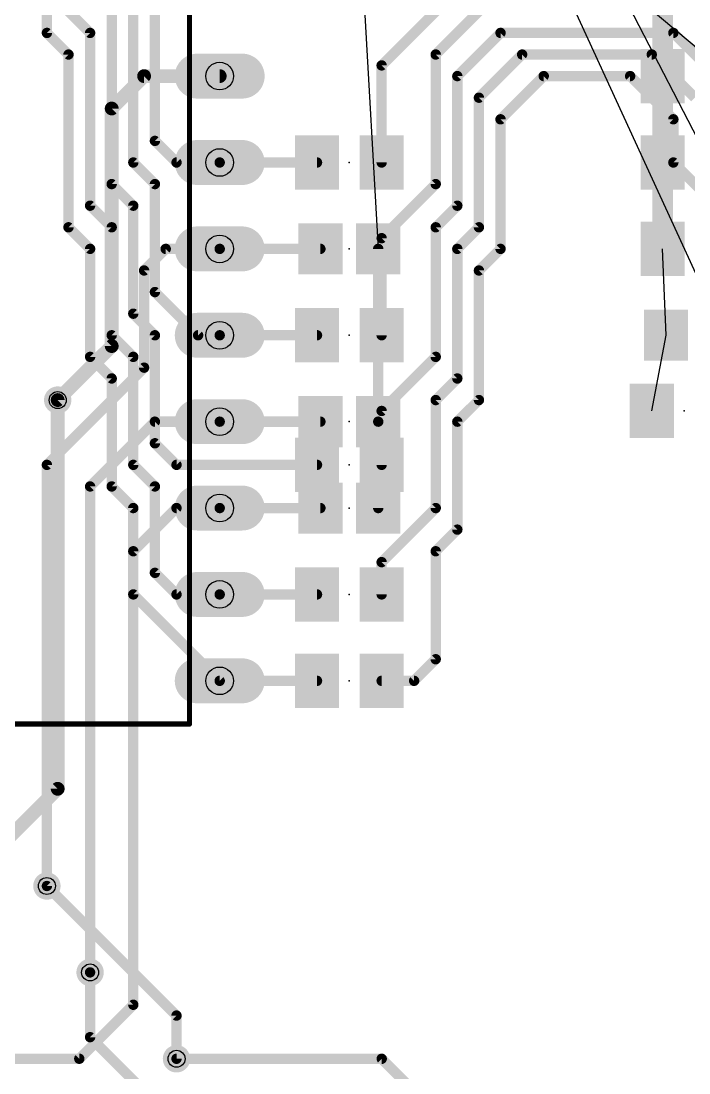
# Model space of a CAD drawing. Extents: x -3 to 108, y -3 to 135.
# Drawn here: x 32.89 to 52.53, y 66.26 to 97.19 of the extents above; entities that cross this region are included whole.
import ezdxf

# ---------------------------------------------------------------- set-up
doc = ezdxf.new("R2010")
doc.units = 0
for name, color, linetype in [('1', 22, 'CONTINUOUS'), ('16', 175, 'CONTINUOUS'), ('17', 82, 'CONTINUOUS'), ('18', 82, 'CONTINUOUS'), ('19', 53, 'CONTINUOUS'), ('21', 253, 'CONTINUOUS'), ('23', 7, 'CONTINUOUS'), ('24', 7, 'CONTINUOUS'), ('44', 253, 'CONTINUOUS')]:
    doc.layers.add(name, color=color, linetype=linetype)

# ---------------------------------------------------------------- blocks, each defined once
blk = doc.blocks.new('RECT')
blk.add_solid([(-0.5, -0.5), (0.5, -0.5), (-0.5, 0.5), (0.5, 0.5)])
blk = doc.blocks.new('LONGP100')
at = {"const_width": 1}
blk.add_lwpolyline([(-0.5, 0), (0.5, 0)], dxfattribs=at)
at = {"const_width": 0.5}
for points in [[(-0.5, 0.25, 1), (-0.5, -0.25)], [(0.5, -0.25, 1), (0.5, 0.25)]]:
    blk.add_lwpolyline(points, format="xyb", dxfattribs=at)
blk = doc.blocks.new('ROUNDV')
at = {"const_width": 0.5}
blk.add_lwpolyline([(0, -0.25, 1), (0, 0.25, 1), (0, -0.25)], format="xyb", dxfattribs=at)

msp = doc.modelspace()

# ---------------------------------------------------------------- linework, layer by layer
at = {"layer": '1'}
for points, const_width in [([(51.755, 95.5675), (51.755, 98.1075)], 0.6096), ([(36.5125, 95.5675), (35.56, 94.615)], 0.4064), ([(38.735, 95.5675), (36.5125, 95.5675)], 0.4064), ([(51.755, 93.0275), (51.755, 95.5675)], 0.6096), ([(35.56, 94.615), (35.56, 87.63)], 0.4064), ([(51.755, 90.4875), (51.755, 93.0275)], 0.6096), ([(36.5125, 89.8525), (37.1475, 90.4875)], 0.3048), ([(37.1475, 90.4875), (38.735, 90.4875)], 0.3048), ([(41.695, 90.4875), (38.735, 90.4875)], 0.3048), ([(43.395, 85.4075), (43.395, 90.4875)], 0.3048), ([(36.5125, 86.995), (36.5125, 89.8525)], 0.3048), ([(35.56, 87.63), (33.9725, 86.0425)], 0.4064), ([(33.655, 84.1375), (36.5125, 86.995)], 0.3048), ([(36.83, 85.4075), (34.925, 83.5025)], 0.3048), ([(38.735, 85.4075), (36.83, 85.4075)], 0.3048), ([(41.695, 85.4075), (38.735, 85.4075)], 0.3048), ([(43.395, 82.8675), (43.395, 85.4075)], 0.3048), ([(33.655, 71.755), (33.655, 84.1375)], 0.3048), ([(34.925, 83.5025), (34.925, 69.215)], 0.3048), ([(37.465, 82.8675), (36.195, 81.5975)], 0.3048), ([(38.735, 82.8675), (37.465, 82.8675)], 0.3048), ([(41.695, 82.8675), (38.735, 82.8675)], 0.3048), ([(36.195, 81.5975), (36.195, 68.2625)], 0.3048), ([(36.195, 68.2625), (34.6075, 66.675)], 0.3048), ([(34.6075, 66.675), (25.9325, 66.675)], 0.3048), ([(43.4975, 66.675), (37.465, 66.675)], 0.3048), ([(44.375, 65.7975), (43.4975, 66.675)], 0.3048)]:
    msp.add_lwpolyline(points, dxfattribs=dict(at, const_width=const_width))
for points, const_width in [([(36.5125, 95.6691, 1), (36.5125, 95.4659)], 0.2032), ([(36.5843, 95.4957, 1), (36.4407, 95.6393)], 0.2032), ([(38.735, 95.4659, 1), (38.735, 95.6691)], 0.2032), ([(51.9074, 95.5675, 1), (51.6026, 95.5675)], 0.3048), ([(51.6026, 95.5675, 1), (51.9074, 95.5675)], 0.3048), ([(35.6616, 94.615, 1), (35.4584, 94.615)], 0.2032), ([(35.4882, 94.6868, 1), (35.6318, 94.5432)], 0.2032), ([(51.9074, 93.0275, 1), (51.6026, 93.0275)], 0.3048), ([(51.6026, 93.0275, 1), (51.9074, 93.0275)], 0.3048), ([(37.1475, 90.5637, 1), (37.1475, 90.4113)], 0.1524), ([(37.2014, 90.4336, 1), (37.0936, 90.5414)], 0.1524), ([(38.735, 90.5637, 1), (38.735, 90.4113)], 0.1524), ([(38.735, 90.4113, 1), (38.735, 90.5637)], 0.1524), ([(41.695, 90.4113, 1), (41.695, 90.5637)], 0.1524), ([(43.4712, 90.4875, 1), (43.3188, 90.4875)], 0.1524), ([(51.6026, 90.4875, 1), (51.9074, 90.4875)], 0.3048), ([(36.5887, 89.8525, 1), (36.4363, 89.8525)], 0.1524), ([(36.4586, 89.9064, 1), (36.5664, 89.7986)], 0.1524), ([(35.4584, 87.63, 1), (35.6616, 87.63)], 0.2032), ([(35.6318, 87.5582, 1), (35.4882, 87.7018)], 0.2032), ([(36.4363, 86.995, 1), (36.5887, 86.995)], 0.1524), ([(36.5664, 86.9411, 1), (36.4586, 87.0489)], 0.1524), ([(33.9007, 86.1143, 1), (34.0443, 85.9707)], 0.2032), ([(36.83, 85.4837, 1), (36.83, 85.3313)], 0.1524), ([(36.8839, 85.3536, 1), (36.7761, 85.4614)], 0.1524), ([(38.735, 85.4837, 1), (38.735, 85.3313)], 0.1524), ([(38.735, 85.3313, 1), (38.735, 85.4837)], 0.1524), ([(41.695, 85.3313, 1), (41.695, 85.4837)], 0.1524), ([(43.4712, 85.4075, 1), (43.3188, 85.4075)], 0.1524), ([(43.3188, 85.4075, 1), (43.4712, 85.4075)], 0.1524), ([(33.7312, 84.1375, 1), (33.5788, 84.1375)], 0.1524), ([(33.6011, 84.1914, 1), (33.7089, 84.0836)], 0.1524), ([(35.0012, 83.5025, 1), (34.8488, 83.5025)], 0.1524), ([(34.8711, 83.5564, 1), (34.9789, 83.4486)], 0.1524), ([(37.465, 82.9437, 1), (37.465, 82.7913)], 0.1524), ([(37.5189, 82.8136, 1), (37.4111, 82.9214)], 0.1524), ([(38.735, 82.9437, 1), (38.735, 82.7913)], 0.1524), ([(38.735, 82.7913, 1), (38.735, 82.9437)], 0.1524), ([(41.695, 82.7913, 1), (41.695, 82.9437)], 0.1524), ([(43.3188, 82.8675, 1), (43.4712, 82.8675)], 0.1524), ([(36.2712, 81.5975, 1), (36.1188, 81.5975)], 0.1524), ([(36.1411, 81.6514, 1), (36.2489, 81.5436)], 0.1524), ([(33.5788, 71.755, 1), (33.7312, 71.755)], 0.1524), ([(34.8488, 69.215, 1), (35.0012, 69.215)], 0.1524), ([(36.2489, 68.2086, 1), (36.1411, 68.3164)], 0.1524), ([(36.1188, 68.2625, 1), (36.2712, 68.2625)], 0.1524), ([(34.6075, 66.5988, 1), (34.6075, 66.7512)], 0.1524), ([(37.465, 66.7512, 1), (37.465, 66.5988)], 0.1524), ([(43.5514, 66.7289, 1), (43.4436, 66.6211)], 0.1524), ([(43.4975, 66.5988, 1), (43.4975, 66.7512)], 0.1524), ([(34.5536, 66.7289, 1), (34.6614, 66.6211)], 0.1524)]:
    msp.add_lwpolyline(points, format="xyb", dxfattribs=dict(at, const_width=const_width))
at = {"layer": '16'}
for points, const_width in [([(36.83, 98.7425), (36.83, 93.6625)], 0.3048), ([(36.195, 98.1075), (36.195, 93.0275)], 0.3048), ([(43.495, 95.8825), (45.72, 98.1075)], 0.3048), ([(33.655, 97.4725), (33.655, 96.8375)], 0.3048), ([(34.925, 96.8375), (34.29, 97.4725)], 0.3048), ([(35.56, 92.3925), (35.56, 97.4725)], 0.3048), ([(45.085, 96.2025), (46.355, 97.4725)], 0.3048), ([(33.655, 96.8375), (34.29, 96.2025)], 0.3048), ([(34.925, 91.7575), (34.925, 96.8375)], 0.3048), ([(45.72, 95.5675), (46.99, 96.8375)], 0.3048), ([(46.99, 96.8375), (52.07, 96.8375)], 0.3048), ([(52.07, 96.8375), (53.34, 95.5675)], 0.3048), ([(34.29, 96.2025), (34.29, 91.1225)], 0.3048), ([(45.085, 92.3925), (45.085, 96.2025)], 0.3048), ([(46.355, 94.9325), (47.625, 96.2025)], 0.3048), ([(47.625, 96.2025), (51.435, 96.2025)], 0.3048), ([(51.435, 96.2025), (52.705, 94.9325)], 0.3048), ([(43.495, 93.0275), (43.495, 95.8825)], 0.3048), ([(45.72, 91.7575), (45.72, 95.5675)], 0.3048), ([(46.99, 94.2975), (48.26, 95.5675)], 0.3048), ([(48.26, 95.5675), (50.8, 95.5675)], 0.3048), ([(50.8, 95.5675), (52.07, 94.2975)], 0.3048), ([(46.355, 91.1225), (46.355, 94.9325)], 0.3048), ([(46.99, 90.4875), (46.99, 94.2975)], 0.3048), ([(52.07, 94.2975), (52.07, 93.0275)], 0.3048), ([(36.83, 93.6625), (37.465, 93.0275)], 0.3048), ([(36.83, 92.3925), (36.195, 93.0275)], 0.3048), ([(37.465, 93.0275), (38.735, 93.0275)], 0.3048), ([(41.595, 93.0275), (38.735, 93.0275)], 0.3048), ([(52.07, 93.0275), (54.61, 90.4875)], 0.3048), ([(36.195, 91.7575), (35.56, 92.3925)], 0.3048), ([(36.83, 89.2175), (36.83, 92.3925)], 0.3048), ([(43.495, 90.8025), (45.085, 92.3925)], 0.3048), ([(35.56, 91.1225), (34.925, 91.7575)], 0.3048), ([(36.195, 88.5825), (36.195, 91.7575)], 0.3048), ([(45.085, 91.1225), (45.72, 91.7575)], 0.3048), ([(34.29, 91.1225), (34.925, 90.4875)], 0.3048), ([(35.56, 87.9475), (35.56, 91.1225)], 0.3048), ([(45.085, 87.3125), (45.085, 91.1225)], 0.3048), ([(45.72, 90.4875), (46.355, 91.1225)], 0.3048), ([(43.495, 87.9475), (43.495, 90.8025)], 0.3048), ([(34.925, 90.4875), (34.925, 87.3125)], 0.3048), ([(45.72, 86.6775), (45.72, 90.4875)], 0.3048), ([(46.355, 89.8525), (46.99, 90.4875)], 0.3048), ([(46.355, 86.0425), (46.355, 89.8525)], 0.3048), ([(38.1, 87.9475), (36.83, 89.2175)], 0.3048), ([(36.83, 87.9475), (36.195, 88.5825)], 0.3048), ([(36.195, 87.3125), (35.56, 87.9475)], 0.3048), ([(36.83, 84.7725), (36.83, 87.9475)], 0.3048), ([(38.735, 87.9475), (38.1, 87.9475)], 0.3048), ([(41.595, 87.9475), (38.735, 87.9475)], 0.3048), ([(34.925, 87.3125), (35.56, 86.6775)], 0.3048), ([(36.195, 84.1375), (36.195, 87.3125)], 0.3048), ([(43.495, 85.7225), (45.085, 87.3125)], 0.3048), ([(35.56, 86.6775), (35.56, 83.5025)], 0.3048), ([(45.085, 86.0425), (45.72, 86.6775)], 0.3048), ([(33.9725, 86.0425), (33.9725, 74.6125)], 0.4064), ([(45.085, 82.8675), (45.085, 86.0425)], 0.3048), ([(45.72, 85.4075), (46.355, 86.0425)], 0.3048), ([(43.495, 84.1375), (43.495, 85.7225)], 0.3048), ([(45.72, 82.2325), (45.72, 85.4075)], 0.3048), ([(37.465, 84.1375), (36.83, 84.7725)], 0.3048), ([(36.83, 83.5025), (36.195, 84.1375)], 0.3048), ([(37.465, 84.1375), (41.595, 84.1375)], 0.3048), ([(35.56, 83.5025), (36.195, 82.8675)], 0.3048), ([(36.83, 80.9625), (36.83, 83.5025)], 0.3048), ([(36.195, 82.8675), (36.195, 80.3275)], 0.3048), ([(43.495, 81.2775), (45.085, 82.8675)], 0.3048), ([(45.085, 81.5975), (45.72, 82.2325)], 0.3048), ([(45.085, 78.4225), (45.085, 81.5975)], 0.3048), ([(43.495, 80.3275), (43.495, 81.2775)], 0.3048), ([(37.465, 80.3275), (36.83, 80.9625)], 0.3048), ([(36.195, 80.3275), (38.735, 77.7875)], 0.3048), ([(38.735, 80.3275), (37.465, 80.3275)], 0.3048), ([(41.595, 80.3275), (38.735, 80.3275)], 0.3048), ([(44.45, 77.7875), (45.085, 78.4225)], 0.3048), ([(41.595, 77.7875), (38.735, 77.7875)], 0.3048), ([(43.495, 77.7875), (44.45, 77.7875)], 0.3048), ([(33.9725, 74.6125), (28.2575, 68.8975)], 0.4064), ([(37.465, 67.945), (33.655, 71.755)], 0.3048), ([(34.925, 69.215), (34.925, 67.31)], 0.3048), ([(37.465, 66.675), (37.465, 67.945)], 0.3048), ([(34.925, 67.31), (36.83, 65.405)], 0.3048)]:
    msp.add_lwpolyline(points, dxfattribs=dict(at, const_width=const_width))
for points, const_width in [([(33.7089, 96.8914, 1), (33.6011, 96.7836)], 0.1524), ([(33.5788, 96.8375, 1), (33.7312, 96.8375)], 0.1524), ([(35.0012, 96.8375, 1), (34.8488, 96.8375)], 0.1524), ([(34.8711, 96.7836, 1), (34.9789, 96.8914)], 0.1524), ([(46.99, 96.9137, 1), (46.99, 96.7613)], 0.1524), ([(47.0439, 96.7836, 1), (46.9361, 96.8914)], 0.1524), ([(52.1239, 96.8914, 1), (52.0161, 96.7836)], 0.1524), ([(52.07, 96.7613, 1), (52.07, 96.9137)], 0.1524), ([(34.3662, 96.2025, 1), (34.2138, 96.2025)], 0.1524), ([(34.2361, 96.1486, 1), (34.3439, 96.2564)], 0.1524), ([(45.1612, 96.2025, 1), (45.0088, 96.2025)], 0.1524), ([(45.0311, 96.2564, 1), (45.1389, 96.1486)], 0.1524), ([(47.625, 96.2787, 1), (47.625, 96.1263)], 0.1524), ([(47.6789, 96.1486, 1), (47.5711, 96.2564)], 0.1524), ([(51.4889, 96.2564, 1), (51.3811, 96.1486)], 0.1524), ([(51.435, 96.1263, 1), (51.435, 96.2787)], 0.1524), ([(43.5712, 95.8825, 1), (43.4188, 95.8825)], 0.1524), ([(43.4411, 95.9364, 1), (43.5489, 95.8286)], 0.1524), ([(45.7962, 95.5675, 1), (45.6438, 95.5675)], 0.1524), ([(45.6661, 95.6214, 1), (45.7739, 95.5136)], 0.1524), ([(48.26, 95.6437, 1), (48.26, 95.4913)], 0.1524), ([(48.3139, 95.5136, 1), (48.2061, 95.6214)], 0.1524), ([(50.8539, 95.6214, 1), (50.7461, 95.5136)], 0.1524), ([(50.8, 95.4913, 1), (50.8, 95.6437)], 0.1524), ([(46.4312, 94.9325, 1), (46.2788, 94.9325)], 0.1524), ([(46.3011, 94.9864, 1), (46.4089, 94.8786)], 0.1524), ([(47.0662, 94.2975, 1), (46.9138, 94.2975)], 0.1524), ([(46.9361, 94.3514, 1), (47.0439, 94.2436)], 0.1524), ([(52.1462, 94.2975, 1), (51.9938, 94.2975)], 0.1524), ([(52.0161, 94.2436, 1), (52.1239, 94.3514)], 0.1524), ([(36.8839, 93.7164, 1), (36.7761, 93.6086)], 0.1524), ([(36.7538, 93.6625, 1), (36.9062, 93.6625)], 0.1524), ([(36.2489, 93.0814, 1), (36.1411, 92.9736)], 0.1524), ([(36.1188, 93.0275, 1), (36.2712, 93.0275)], 0.1524), ([(37.465, 93.1037, 1), (37.465, 92.9513)], 0.1524), ([(37.4111, 92.9736, 1), (37.5189, 93.0814)], 0.1524), ([(38.735, 93.1037, 1), (38.735, 92.9513)], 0.1524), ([(38.735, 92.9513, 1), (38.735, 93.1037)], 0.1524), ([(41.595, 92.9513, 1), (41.595, 93.1037)], 0.1524), ([(43.4188, 93.0275, 1), (43.5712, 93.0275)], 0.1524), ([(52.1239, 93.0814, 1), (52.0161, 92.9736)], 0.1524), ([(51.9938, 93.0275, 1), (52.1462, 93.0275)], 0.1524), ([(35.6139, 92.4464, 1), (35.5061, 92.3386)], 0.1524), ([(36.9062, 92.3925, 1), (36.7538, 92.3925)], 0.1524), ([(36.7761, 92.3386, 1), (36.8839, 92.4464)], 0.1524), ([(45.1389, 92.3386, 1), (45.0311, 92.4464)], 0.1524), ([(35.4838, 92.3925, 1), (35.6362, 92.3925)], 0.1524), ([(45.0088, 92.3925, 1), (45.1612, 92.3925)], 0.1524), ([(34.9789, 91.8114, 1), (34.8711, 91.7036)], 0.1524), ([(36.2712, 91.7575, 1), (36.1188, 91.7575)], 0.1524), ([(36.1411, 91.7036, 1), (36.2489, 91.8114)], 0.1524), ([(45.7739, 91.7036, 1), (45.6661, 91.8114)], 0.1524), ([(34.8488, 91.7575, 1), (35.0012, 91.7575)], 0.1524), ([(45.6438, 91.7575, 1), (45.7962, 91.7575)], 0.1524), ([(34.3439, 91.1764, 1), (34.2361, 91.0686)], 0.1524), ([(35.6362, 91.1225, 1), (35.4838, 91.1225)], 0.1524), ([(35.5061, 91.0686, 1), (35.6139, 91.1764)], 0.1524), ([(45.1612, 91.1225, 1), (45.0088, 91.1225)], 0.1524), ([(45.0311, 91.1764, 1), (45.1389, 91.0686)], 0.1524), ([(46.4089, 91.0686, 1), (46.3011, 91.1764)], 0.1524), ([(34.2138, 91.1225, 1), (34.3662, 91.1225)], 0.1524), ([(43.5712, 90.8025, 1), (43.4188, 90.8025)], 0.1524), ([(43.4411, 90.8564, 1), (43.5489, 90.7486)], 0.1524), ([(46.2788, 91.1225, 1), (46.4312, 91.1225)], 0.1524), ([(35.0012, 90.4875, 1), (34.8488, 90.4875)], 0.1524), ([(45.7962, 90.4875, 1), (45.6438, 90.4875)], 0.1524), ([(47.0439, 90.4336, 1), (46.9361, 90.5414)], 0.1524), ([(34.8711, 90.4336, 1), (34.9789, 90.5414)], 0.1524), ([(45.6661, 90.5414, 1), (45.7739, 90.4336)], 0.1524), ([(46.9138, 90.4875, 1), (47.0662, 90.4875)], 0.1524), ([(46.4312, 89.8525, 1), (46.2788, 89.8525)], 0.1524), ([(46.3011, 89.9064, 1), (46.4089, 89.7986)], 0.1524), ([(36.8839, 89.2714, 1), (36.7761, 89.1636)], 0.1524), ([(36.7538, 89.2175, 1), (36.9062, 89.2175)], 0.1524), ([(36.2489, 88.6364, 1), (36.1411, 88.5286)], 0.1524), ([(36.1188, 88.5825, 1), (36.2712, 88.5825)], 0.1524), ([(35.6139, 88.0014, 1), (35.5061, 87.8936)], 0.1524), ([(35.4838, 87.9475, 1), (35.6362, 87.9475)], 0.1524), ([(36.9062, 87.9475, 1), (36.7538, 87.9475)], 0.1524), ([(36.7761, 87.8936, 1), (36.8839, 88.0014)], 0.1524), ([(38.1, 88.0237, 1), (38.1, 87.8713)], 0.1524), ([(38.0461, 87.8936, 1), (38.1539, 88.0014)], 0.1524), ([(38.735, 88.0237, 1), (38.735, 87.8713)], 0.1524), ([(38.735, 87.8713, 1), (38.735, 88.0237)], 0.1524), ([(41.595, 87.8713, 1), (41.595, 88.0237)], 0.1524), ([(43.4188, 87.9475, 1), (43.5712, 87.9475)], 0.1524), ([(34.9789, 87.3664, 1), (34.8711, 87.2586)], 0.1524), ([(34.8488, 87.3125, 1), (35.0012, 87.3125)], 0.1524), ([(36.2712, 87.3125, 1), (36.1188, 87.3125)], 0.1524), ([(36.1411, 87.2586, 1), (36.2489, 87.3664)], 0.1524), ([(45.0088, 87.3125, 1), (45.1612, 87.3125)], 0.1524), ([(45.1389, 87.2586, 1), (45.0311, 87.3664)], 0.1524), ([(35.6362, 86.6775, 1), (35.4838, 86.6775)], 0.1524), ([(35.5061, 86.6236, 1), (35.6139, 86.7314)], 0.1524), ([(45.6438, 86.6775, 1), (45.7962, 86.6775)], 0.1524), ([(45.7739, 86.6236, 1), (45.6661, 86.7314)], 0.1524), ([(34.0741, 86.0425, 1), (33.8709, 86.0425)], 0.2032), ([(45.1612, 86.0425, 1), (45.0088, 86.0425)], 0.1524), ([(45.0311, 86.0964, 1), (45.1389, 85.9886)], 0.1524), ([(46.2788, 86.0425, 1), (46.4312, 86.0425)], 0.1524), ([(46.4089, 85.9886, 1), (46.3011, 86.0964)], 0.1524), ([(43.5712, 85.7225, 1), (43.4188, 85.7225)], 0.1524), ([(43.4411, 85.7764, 1), (43.5489, 85.6686)], 0.1524), ([(45.7962, 85.4075, 1), (45.6438, 85.4075)], 0.1524), ([(45.6661, 85.4614, 1), (45.7739, 85.3536)], 0.1524), ([(36.8839, 84.8264, 1), (36.7761, 84.7186)], 0.1524), ([(36.7538, 84.7725, 1), (36.9062, 84.7725)], 0.1524), ([(36.2489, 84.1914, 1), (36.1411, 84.0836)], 0.1524), ([(36.1188, 84.1375, 1), (36.2712, 84.1375)], 0.1524), ([(37.465, 84.2137, 1), (37.465, 84.0613)], 0.1524), ([(37.4111, 84.0836, 1), (37.5189, 84.1914)], 0.1524), ([(41.595, 84.0613, 1), (41.595, 84.2137)], 0.1524), ([(43.4188, 84.1375, 1), (43.5712, 84.1375)], 0.1524), ([(35.6139, 83.5564, 1), (35.5061, 83.4486)], 0.1524), ([(35.4838, 83.5025, 1), (35.6362, 83.5025)], 0.1524), ([(36.9062, 83.5025, 1), (36.7538, 83.5025)], 0.1524), ([(36.7761, 83.4486, 1), (36.8839, 83.5564)], 0.1524), ([(36.2712, 82.8675, 1), (36.1188, 82.8675)], 0.1524), ([(36.1411, 82.8136, 1), (36.2489, 82.9214)], 0.1524), ([(45.0088, 82.8675, 1), (45.1612, 82.8675)], 0.1524), ([(45.1389, 82.8136, 1), (45.0311, 82.9214)], 0.1524), ([(45.6438, 82.2325, 1), (45.7962, 82.2325)], 0.1524), ([(45.7739, 82.1786, 1), (45.6661, 82.2864)], 0.1524), ([(45.1612, 81.5975, 1), (45.0088, 81.5975)], 0.1524), ([(45.0311, 81.6514, 1), (45.1389, 81.5436)], 0.1524), ([(43.5712, 81.2775, 1), (43.4188, 81.2775)], 0.1524), ([(43.4411, 81.3314, 1), (43.5489, 81.2236)], 0.1524), ([(36.8839, 81.0164, 1), (36.7761, 80.9086)], 0.1524), ([(36.7538, 80.9625, 1), (36.9062, 80.9625)], 0.1524), ([(36.2489, 80.3814, 1), (36.1411, 80.2736)], 0.1524), ([(37.465, 80.4037, 1), (37.465, 80.2513)], 0.1524), ([(37.4111, 80.2736, 1), (37.5189, 80.3814)], 0.1524), ([(38.735, 80.4037, 1), (38.735, 80.2513)], 0.1524), ([(38.735, 80.2513, 1), (38.735, 80.4037)], 0.1524), ([(41.595, 80.2513, 1), (41.595, 80.4037)], 0.1524), ([(36.1188, 80.3275, 1), (36.2712, 80.3275)], 0.1524), ([(43.4188, 80.3275, 1), (43.5712, 80.3275)], 0.1524), ([(45.1389, 78.3686, 1), (45.0311, 78.4764)], 0.1524), ([(45.0088, 78.4225, 1), (45.1612, 78.4225)], 0.1524), ([(38.735, 77.8637, 1), (38.735, 77.7113)], 0.1524), ([(38.6811, 77.7336, 1), (38.7889, 77.8414)], 0.1524), ([(41.595, 77.7113, 1), (41.595, 77.8637)], 0.1524), ([(43.495, 77.8637, 1), (43.495, 77.7113)], 0.1524), ([(44.3961, 77.8414, 1), (44.5039, 77.7336)], 0.1524), ([(44.45, 77.7113, 1), (44.45, 77.8637)], 0.1524), ([(33.8709, 74.6125, 1), (34.0741, 74.6125)], 0.2032), ([(34.0443, 74.5407, 1), (33.9007, 74.6843)], 0.2032), ([(33.7089, 71.8089, 1), (33.6011, 71.7011)], 0.1524), ([(35.0012, 69.215, 1), (34.8488, 69.215)], 0.1524), ([(37.5412, 67.945, 1), (37.3888, 67.945)], 0.1524), ([(37.4111, 67.8911, 1), (37.5189, 67.9989)], 0.1524), ([(34.9789, 67.3639, 1), (34.8711, 67.2561)], 0.1524), ([(34.8488, 67.31, 1), (35.0012, 67.31)], 0.1524), ([(37.3888, 66.675, 1), (37.5412, 66.675)], 0.1524)]:
    msp.add_lwpolyline(points, format="xyb", dxfattribs=dict(at, const_width=const_width))
at = {"layer": '19'}
for p, q in [((23.495, 120.9675), (74.93, 77.7875)), ((59.69, 80.3275), (38.735, 120.9675)), ((44.4475, 107.8025), (53.555, 87.9475)), ((42.8625, 99.7975), (43.395, 90.4875)), ((51.855, 87.9475), (51.755, 90.4875)), ((51.4375, 85.725), (51.855, 87.9475))]:
    msp.add_line(p, q, dxfattribs=at)
at = {"layer": '21', "const_width": 0.1524}
for points in [[(37.846, 76.5175), (37.846, 127.3175)], [(37.846, 76.5175), (24.384, 76.5175)]]:
    msp.add_lwpolyline(points, dxfattribs=at)
at = {"layer": '21', "const_width": 0.0762}
for points in [[(37.8079, 76.5175, 1), (37.8841, 76.5175)], [(37.846, 76.4794, 1), (37.846, 76.5556)]]:
    msp.add_lwpolyline(points, format="xyb", dxfattribs=at)
at = {"layer": '23'}
for p in [(42.545, 90.4875), (52.3875, 85.725), (42.545, 85.4075), (42.545, 82.8675)]:
    msp.add_point(p, dxfattribs=at)
at = {"layer": '24'}
for p in [(42.545, 93.0275), (42.545, 87.9475), (42.545, 84.1375), (42.545, 80.3275), (42.545, 77.7875)]:
    msp.add_point(p, dxfattribs=at)
at = {"layer": '44'}
for centre, radius in [((38.735, 95.5675), 0.4064), ((38.735, 93.0275), 0.4064), ((38.735, 90.4875), 0.4064), ((38.735, 87.9475), 0.4064), ((33.9725, 86.0425), 0.25), ((38.735, 85.4075), 0.4064), ((38.735, 82.8675), 0.4064), ((38.735, 80.3275), 0.4064), ((38.735, 77.7875), 0.4064), ((33.655, 71.755), 0.25), ((34.925, 69.215), 0.25), ((37.465, 66.675), 0.25)]:
    msp.add_circle(centre, radius, dxfattribs=at)

# ---------------------------------------------------------------- block references
at = {"layer": '1', "xscale": 1.3, "yscale": 1.6, "rotation": 180}
for p in [(51.755, 95.5675), (51.755, 93.0275), (51.755, 90.4875), (51.4375, 85.725)]:
    msp.add_blockref('RECT', p, dxfattribs=at)
at = {"layer": '1', "xscale": 1.3, "yscale": 1.5}
for p in [(41.695, 90.4875), (43.395, 90.4875), (51.855, 87.9475), (41.695, 85.4075), (43.395, 85.4075), (41.695, 82.8675), (43.395, 82.8675)]:
    msp.add_blockref('RECT', p, dxfattribs=at)
at = {"layer": '16', "xscale": 1.3, "yscale": 1.6, "rotation": 180}
for p in [(41.595, 93.0275), (43.495, 93.0275), (41.595, 87.9475), (43.495, 87.9475), (41.595, 84.1375), (43.495, 84.1375), (41.595, 80.3275), (43.495, 80.3275), (41.595, 77.7875), (43.495, 77.7875)]:
    msp.add_blockref('RECT', p, dxfattribs=at)
at = {"layer": '17', "xscale": 1.3208, "yscale": 1.3208}
for p in [(38.735, 95.5675), (38.735, 95.5675), (38.735, 93.0275), (38.735, 93.0275), (38.735, 90.4875), (38.735, 90.4875), (38.735, 87.9475), (38.735, 87.9475), (38.735, 85.4075), (38.735, 85.4075), (38.735, 82.8675), (38.735, 82.8675), (38.735, 80.3275), (38.735, 80.3275), (38.735, 77.7875), (38.735, 77.7875)]:
    msp.add_blockref('LONGP100', p, dxfattribs=at)
at = {"layer": '18', "xscale": 0.8048, "yscale": 0.8048}
for p in [(33.9725, 86.0425), (33.9725, 86.0425), (33.655, 71.755), (33.655, 71.755), (34.925, 69.215), (34.925, 69.215), (37.465, 66.675), (37.465, 66.675)]:
    msp.add_blockref('ROUNDV', p, dxfattribs=at)

doc.saveas('drawing.dxf')
